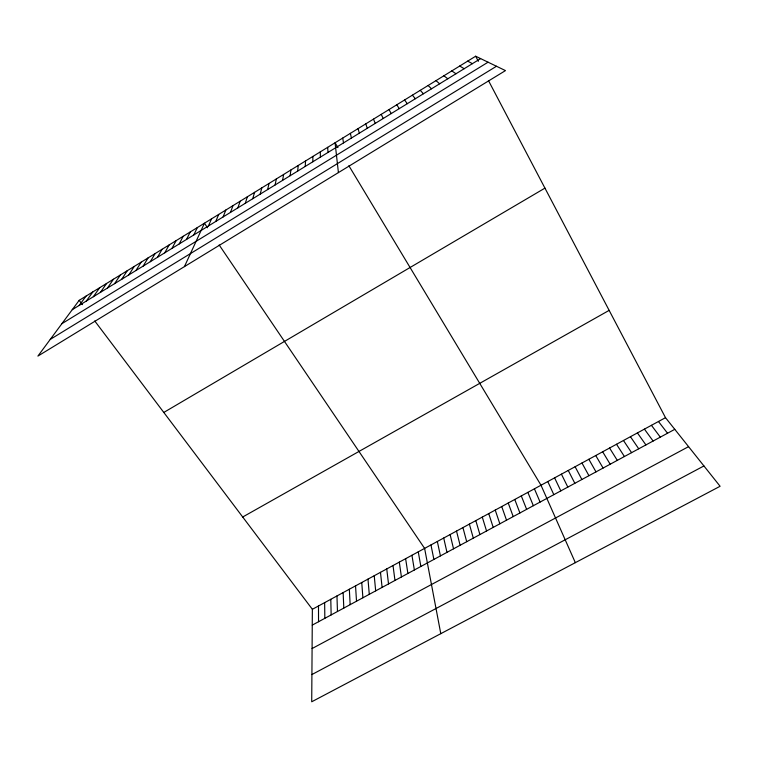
<?xml version="1.0" encoding="UTF-8"?>
<svg xmlns="http://www.w3.org/2000/svg" width="758" height="758" viewBox="0 0 758 758"><rect width="100%" height="100%" fill="white"/><g stroke="black" fill="none" stroke-linecap="round" stroke-linejoin="round"><path stroke-width="1.14" d="M94.741 320.947L312.362 609.299L311.718 701.785L720.1 486.266L665.505 417.677L488.436 80.537M312.798 161.795L312.912 156.423M305.218 166.447L305.559 160.952M297.667 171.09L298.226 165.462M290.125 175.723L290.911 169.972M282.611 180.347L283.606 174.463M275.107 184.961L276.329 178.945M267.621 189.566L269.062 183.427M260.165 194.152L261.813 187.889M252.717 198.729L254.584 192.333M245.289 203.296L247.364 196.777M237.879 207.853L240.172 201.211M230.479 212.401L232.99 205.626M223.108 216.93L225.827 210.042M215.755 221.459L218.683 214.438M208.412 225.969L211.548 218.835M184.44 266.617L204.442 223.212L207.521 227.77M193.792 234.961L197.345 227.58M186.506 239.443L190.258 231.939M179.229 243.915L183.199 236.288M171.981 248.368L176.15 240.627M164.751 252.821L169.119 244.957M157.531 257.256L162.108 249.278M150.33 261.681L155.106 253.589M143.148 266.096L148.123 257.881M135.985 270.502L141.159 262.173M128.841 274.898L134.213 266.456M121.706 279.285L127.278 270.72M114.591 283.663L120.361 274.983M107.494 288.021L113.454 279.228M100.416 292.38L106.565 283.473M93.348 296.719L99.696 287.699M86.298 301.049L92.846 291.925M79.268 305.379L86.005 296.132M79.183 300.329L37.9 356.089L505.472 70.598L475.664 56.215L79.183 300.329L82.442 304.65M72.256 309.69L480.619 58.603M61.891 323.685L488.057 62.194M50.255 339.404L496.471 66.259M163.794 412.447L544.945 188.126M242.712 517.003L609.148 310.373M312.362 609.299L665.505 417.677M312.258 625.123L674.781 429.331M312.088 648.554L688.567 446.651M311.908 674.554L703.926 465.952M467.686 61.123L472.386 63.663M459.727 66.022L464.171 68.713M451.787 70.911L455.984 73.753M443.875 75.791L447.817 78.775M435.973 80.651L439.668 83.778M428.099 85.502L431.539 88.781M420.235 90.335L423.438 93.765M412.399 95.167L415.356 98.73M658.456 421.495L667.533 433.235M651.435 425.314L660.313 437.139M404.582 99.98L407.283 103.694M644.414 429.113L653.102 441.033M637.421 432.913L645.911 444.918M630.438 436.703L638.729 448.793M219.166 244.967L424.613 548.394L440.786 633.679M623.464 440.483L631.575 452.659M616.519 444.254L624.421 456.524M396.785 104.784L399.248 108.64M609.574 448.025L617.296 460.371M602.657 451.777L610.181 464.218M337.964 147.592L335.074 142.779L338.419 172.597M348.888 165.756L541.004 485.234L575.341 562.663M595.741 455.53L603.084 468.046M588.852 459.272L595.996 471.874M388.996 109.569L391.223 113.567M581.973 463.005L588.928 475.692M575.104 466.729L581.879 479.501M475.664 56.215L478.345 61.313M568.254 470.443L574.839 483.301M561.422 474.157L567.818 487.091M381.236 114.354L383.216 118.494M554.6 477.853L560.816 490.871M547.797 481.548L553.823 494.652M534.418 488.806L540.094 502.071M527.862 492.368L533.348 505.709M373.495 119.12L375.238 123.402M521.305 495.921L526.62 509.338M514.767 499.465L519.912 512.967M508.239 503.009L513.204 516.586M501.73 506.543L506.524 520.196M365.773 123.876L367.279 128.292M495.23 510.068L499.854 523.797M488.749 513.592L493.193 527.397M482.278 517.098L486.551 530.988M475.816 520.604L479.918 534.57M469.373 524.1L473.305 538.142M358.07 128.614L359.33 133.181M462.939 527.596L466.701 541.705M456.515 531.074L460.106 545.267M450.11 534.551L453.54 548.811M443.714 538.019L446.974 552.355M350.386 133.351L351.409 138.051M437.338 541.487L440.426 555.898M430.961 544.945L433.889 559.423M418.264 551.833L420.861 566.463M411.935 555.263L414.37 569.969M342.72 138.07L343.507 142.902M405.625 558.693L407.889 573.465M399.314 562.114L401.418 576.961M393.023 565.525L394.965 580.448M386.741 568.936L388.522 583.925M380.478 572.337L382.098 587.393M374.225 575.729L375.684 590.861M367.981 579.121L369.279 594.319M361.756 582.495L362.892 597.768M327.664 147.336L327.996 152.443M355.54 585.868L356.516 601.208M349.334 589.241L350.158 604.647M343.137 592.595L343.81 608.077M336.959 595.949L337.471 611.498M330.791 599.294L331.151 614.918M320.283 151.884L320.388 157.124M324.642 602.638L324.841 618.32M318.493 605.974L318.54 621.721"/></g></svg>
